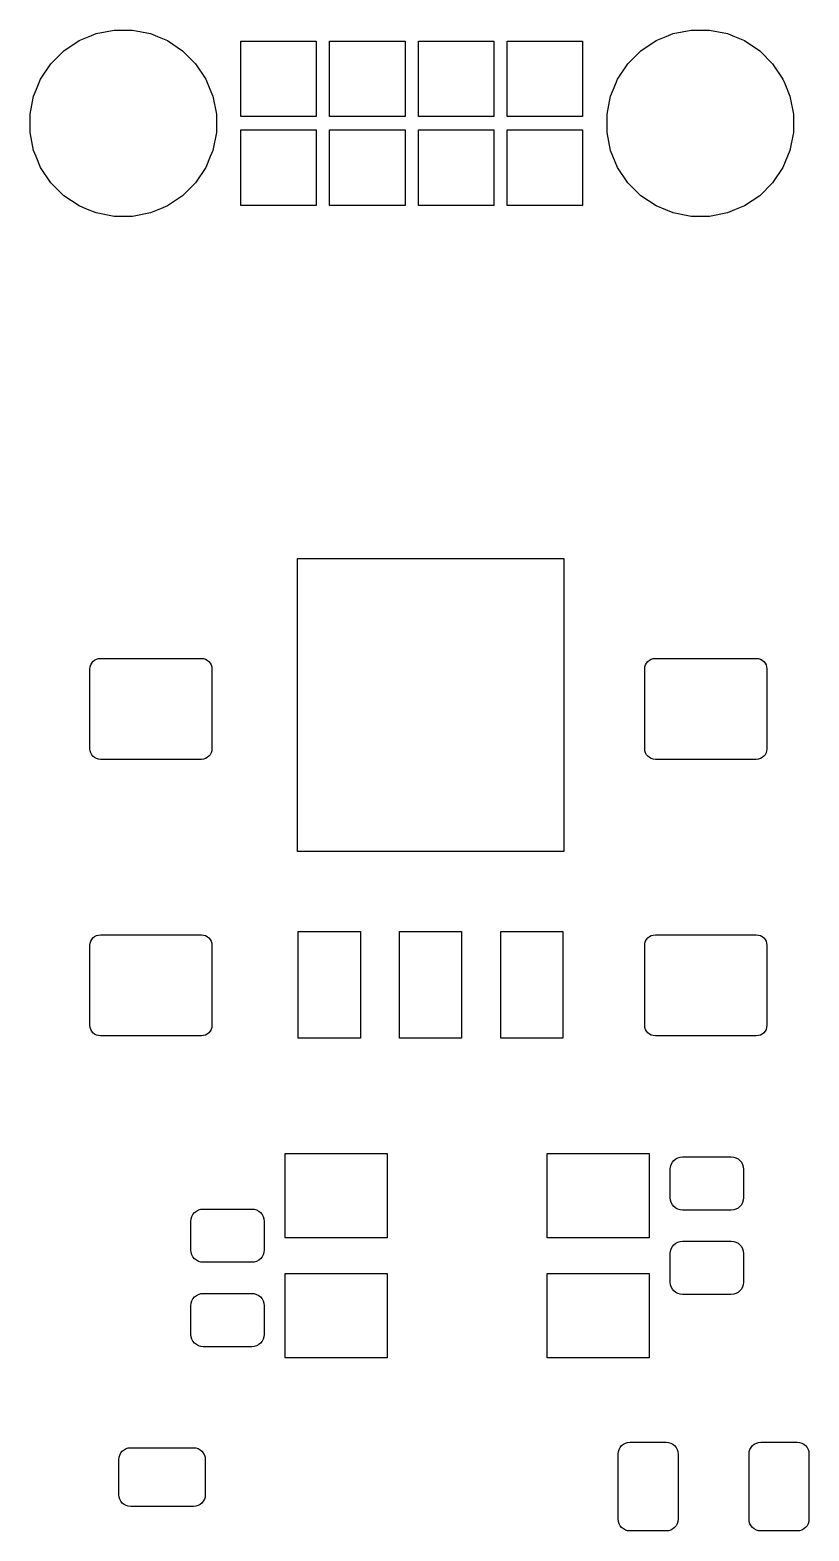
# Model space of a CAD drawing. Extents: x -2.2 to 93.1, y -83.6 to 12.9.
# Drawn here: x 46.9 to 64.45, y -22 to 11.8 of the extents above; entities that cross this region are included whole.
import ezdxf

# ---------------------------------------------------------------- set-up
doc = ezdxf.new("R2010")
doc.units = 0
doc.layers.add('BLACK', color=7, linetype='CONTINUOUS')

msp = doc.modelspace()

# ---------------------------------------------------------------- linework, layer by layer
at = {"layer": 'BLACK', "linetype": 'CONTINUOUS'}
for p, q in [((47.6614, 11.3311), (48.0054, 11.5609)), ((48.0054, 11.5609), (48.2292, 11.6536)), ((48.2292, 11.6536), (48.3875, 11.7192)), ((48.3875, 11.7192), (48.7932, 11.7999)), ((48.7932, 11.7999), (49.2069, 11.7999)), ((49.2069, 11.7999), (49.6126, 11.7192)), ((49.6126, 11.7192), (49.7709, 11.6536)), ((49.7709, 11.6536), (49.9948, 11.5609)), ((49.9948, 11.5609), (50.3388, 11.3311)), ((51.6499, 9.84996), (51.6499, 11.55)), ((51.6499, 11.55), (53.3499, 11.55)), ((53.3499, 11.55), (53.3499, 9.84996)), ((53.65, 9.84993), (53.65, 11.5499)), ((53.65, 11.5499), (55.35, 11.5499)), ((55.35, 11.5499), (55.35, 9.84993)), ((55.6501, 9.85005), (55.6501, 11.55)), ((55.6501, 11.55), (57.3501, 11.55)), ((57.3501, 11.55), (57.3501, 9.85005)), ((57.65, 9.84994), (57.65, 11.5499)), ((57.65, 11.5499), (59.35, 11.5499)), ((59.35, 11.5499), (59.35, 9.84994)), ((60.6614, 11.3311), (61.0053, 11.5609)), ((61.0053, 11.5609), (61.2292, 11.6536)), ((61.2292, 11.6536), (61.3875, 11.7192)), ((61.3875, 11.7192), (61.7932, 11.7999)), ((61.7932, 11.7999), (62.2069, 11.7999)), ((62.2069, 11.7999), (62.6126, 11.7192)), ((62.6126, 11.7192), (62.7709, 11.6536)), ((62.7709, 11.6536), (62.9948, 11.5609)), ((62.9948, 11.5609), (63.3387, 11.3311)), ((47.3689, 11.0386), (47.6614, 11.3311)), ((50.3388, 11.3311), (50.6313, 11.0386)), ((60.3689, 11.0386), (60.6614, 11.3311)), ((63.3387, 11.3311), (63.6312, 11.0386)), ((47.1391, 10.6946), (47.3689, 11.0386)), ((50.6313, 11.0386), (50.8611, 10.6946)), ((60.1391, 10.6946), (60.3689, 11.0386)), ((63.6312, 11.0386), (63.8611, 10.6946)), ((47.0464, 10.4707), (47.1391, 10.6946)), ((50.8611, 10.6946), (50.9538, 10.4707)), ((59.9808, 10.3125), (60.097, 10.5931)), ((60.097, 10.5931), (60.1391, 10.6946)), ((63.8611, 10.6946), (63.9031, 10.5931)), ((63.9031, 10.5931), (64.0194, 10.3125)), ((46.9001, 9.90672), (46.9808, 10.3124)), ((46.9808, 10.3124), (47.0464, 10.4707)), ((50.9538, 10.4707), (51.0194, 10.3124)), ((51.0194, 10.3124), (51.1001, 9.90672)), ((59.9001, 9.90675), (59.9808, 10.3125)), ((64.0194, 10.3125), (64.1001, 9.90675)), ((46.9001, 9.49306), (46.9001, 9.90672)), ((51.1001, 9.90672), (51.1001, 9.49306)), ((53.3499, 9.84996), (51.6499, 9.84996)), ((55.35, 9.84993), (53.65, 9.84993)), ((57.3501, 9.85005), (55.6501, 9.85005)), ((59.35, 9.84994), (57.65, 9.84994)), ((59.9001, 9.49309), (59.9001, 9.90675)), ((64.1001, 9.90675), (64.1001, 9.49309)), ((46.9808, 9.08734), (46.9001, 9.49306)), ((51.1001, 9.49306), (51.0194, 9.08734)), ((51.65, 7.85), (51.65, 9.55)), ((51.65, 9.55), (53.35, 9.55)), ((53.35, 9.55), (53.35, 7.85)), ((53.65, 7.85006), (53.65, 9.55006)), ((53.65, 9.55006), (55.35, 9.55006)), ((55.35, 9.55006), (55.35, 7.85006)), ((55.65, 7.85004), (55.65, 9.55004)), ((55.65, 9.55004), (57.35, 9.55004)), ((57.35, 9.55004), (57.35, 7.85004)), ((57.65, 7.85008), (57.65, 9.55008)), ((57.65, 9.55008), (59.35, 9.55008)), ((59.35, 9.55008), (59.35, 7.85008)), ((59.9808, 9.08737), (59.9001, 9.49309)), ((64.1001, 9.49309), (64.0194, 9.08737)), ((47.0376, 8.95006), (46.9808, 9.08734)), ((47.1391, 8.70517), (47.0376, 8.95006)), ((50.9625, 8.95006), (50.8611, 8.70517)), ((51.0194, 9.08734), (50.9625, 8.95006)), ((59.9808, 9.08734), (59.9808, 9.08737)), ((60.1391, 8.7052), (59.9808, 9.08734)), ((64.0194, 9.08734), (63.8611, 8.7052)), ((64.0194, 9.08737), (64.0194, 9.08734)), ((47.3689, 8.36122), (47.1391, 8.70517)), ((50.8611, 8.70517), (50.6313, 8.36122)), ((60.3689, 8.36125), (60.1391, 8.7052)), ((63.8611, 8.7052), (63.6312, 8.36125)), ((47.6614, 8.06871), (47.3689, 8.36122)), ((50.6313, 8.36122), (50.3388, 8.06871)), ((60.6614, 8.06874), (60.3689, 8.36125)), ((63.6312, 8.36125), (63.3387, 8.06874)), ((48.0054, 7.83889), (47.6614, 8.06871)), ((48.1583, 7.77554), (48.0054, 7.83889)), ((48.3875, 7.68059), (48.1583, 7.77554)), ((49.8419, 7.77554), (49.6126, 7.68059)), ((49.9948, 7.83889), (49.8419, 7.77554)), ((50.3388, 8.06871), (49.9948, 7.83889)), ((53.35, 7.85), (51.65, 7.85)), ((55.35, 7.85006), (53.65, 7.85006)), ((57.35, 7.85004), (55.65, 7.85004)), ((59.35, 7.85008), (57.65, 7.85008)), ((61.0053, 7.83892), (60.6614, 8.06874)), ((61.2269, 7.74715), (61.0053, 7.83892)), ((62.9948, 7.83892), (62.7732, 7.74715)), ((63.3387, 8.06874), (62.9948, 7.83892)), ((48.7932, 7.59989), (48.3875, 7.68059)), ((49.2069, 7.59989), (48.7932, 7.59989)), ((49.6126, 7.68059), (49.2069, 7.59989)), ((61.3875, 7.68062), (61.2269, 7.74715)), ((61.7932, 7.59992), (61.3875, 7.68062)), ((62.2069, 7.59992), (61.7932, 7.59992)), ((62.6126, 7.68062), (62.2069, 7.59992)), ((62.7732, 7.74715), (62.6126, 7.68062)), ((52.925, -6.7), (52.925, -0.1)), ((52.925, -0.1), (58.925, -0.1)), ((58.925, -0.1), (58.925, -6.7)), ((48.3959, -2.3682), (48.4401, -2.35477)), ((48.4401, -2.35477), (48.4886, -2.35)), ((48.4886, -2.35), (50.7614, -2.35)), ((50.7614, -2.35), (50.8099, -2.35477)), ((50.8099, -2.35477), (50.8541, -2.3682)), ((60.8959, -2.3682), (60.9401, -2.35477)), ((60.9401, -2.35477), (60.9886, -2.35)), ((60.9886, -2.35), (63.2614, -2.35)), ((63.2614, -2.35), (63.3099, -2.35477)), ((63.3099, -2.35477), (63.3541, -2.3682)), ((48.25, -2.5886), (48.2548, -2.54012)), ((48.25, -4.3864), (48.25, -2.5886)), ((48.2548, -2.54012), (48.2682, -2.49587)), ((48.2682, -2.49587), (48.29, -2.45508)), ((48.29, -2.45508), (48.3193, -2.41934)), ((48.3193, -2.41934), (48.3551, -2.39)), ((48.3551, -2.39), (48.3959, -2.3682)), ((50.8541, -2.3682), (50.8949, -2.39)), ((50.8949, -2.39), (50.9307, -2.41934)), ((50.9307, -2.41934), (50.96, -2.45508)), ((50.96, -2.45508), (50.9818, -2.49587)), ((50.9818, -2.49587), (50.9952, -2.54012)), ((50.9952, -2.54012), (51, -2.5886)), ((51, -2.5886), (51, -4.3864)), ((60.75, -2.5886), (60.7548, -2.54012)), ((60.75, -4.3864), (60.75, -2.5886)), ((60.7548, -2.54012), (60.7682, -2.49587)), ((60.7682, -2.49587), (60.79, -2.45508)), ((60.79, -2.45508), (60.8193, -2.41934)), ((60.8193, -2.41934), (60.8551, -2.39)), ((60.8551, -2.39), (60.8959, -2.3682)), ((63.3541, -2.3682), (63.3949, -2.39)), ((63.3949, -2.39), (63.4307, -2.41934)), ((63.4307, -2.41934), (63.46, -2.45508)), ((63.46, -2.45508), (63.4818, -2.49587)), ((63.4818, -2.49587), (63.4952, -2.54012)), ((63.4952, -2.54012), (63.5, -2.5886)), ((63.5, -2.5886), (63.5, -4.3864)), ((48.2548, -4.43488), (48.25, -4.3864)), ((51, -4.3864), (50.9952, -4.43488)), ((60.7548, -4.43488), (60.75, -4.3864)), ((63.5, -4.3864), (63.4952, -4.43488)), ((48.2682, -4.47913), (48.2548, -4.43488)), ((48.29, -4.51992), (48.2682, -4.47913)), ((48.3193, -4.55566), (48.29, -4.51992)), ((48.3551, -4.585), (48.3193, -4.55566)), ((48.3959, -4.6068), (48.3551, -4.585)), ((48.4401, -4.62023), (48.3959, -4.6068)), ((48.4886, -4.625), (48.4401, -4.62023)), ((50.7614, -4.625), (48.4886, -4.625)), ((50.8099, -4.62023), (50.7614, -4.625)), ((50.8541, -4.6068), (50.8099, -4.62023)), ((50.8949, -4.585), (50.8541, -4.6068)), ((50.9307, -4.55566), (50.8949, -4.585)), ((50.96, -4.51992), (50.9307, -4.55566)), ((50.9818, -4.47913), (50.96, -4.51992)), ((50.9952, -4.43488), (50.9818, -4.47913)), ((60.7682, -4.47913), (60.7548, -4.43488)), ((60.79, -4.51992), (60.7682, -4.47913)), ((60.8193, -4.55566), (60.79, -4.51992)), ((60.8551, -4.585), (60.8193, -4.55566)), ((60.8959, -4.6068), (60.8551, -4.585)), ((60.9401, -4.62023), (60.8959, -4.6068)), ((60.9886, -4.625), (60.9401, -4.62023)), ((63.2614, -4.625), (60.9886, -4.625)), ((63.3099, -4.62023), (63.2614, -4.625)), ((63.3541, -4.6068), (63.3099, -4.62023)), ((63.3949, -4.585), (63.3541, -4.6068)), ((63.4307, -4.55566), (63.3949, -4.585)), ((63.46, -4.51992), (63.4307, -4.55566)), ((63.4818, -4.47913), (63.46, -4.51992)), ((63.4952, -4.43488), (63.4818, -4.47913)), ((58.925, -6.7), (52.925, -6.7)), ((48.25, -8.8136), (48.2548, -8.76512)), ((48.2548, -8.76512), (48.2682, -8.72087)), ((48.2682, -8.72087), (48.29, -8.68009)), ((48.29, -8.68009), (48.3193, -8.64434)), ((48.3193, -8.64434), (48.3551, -8.615)), ((48.3551, -8.615), (48.3959, -8.5932)), ((48.3959, -8.5932), (48.4401, -8.57977)), ((48.4401, -8.57977), (48.4886, -8.575)), ((48.4886, -8.575), (50.7614, -8.575)), ((50.7614, -8.575), (50.8099, -8.57977)), ((50.8099, -8.57977), (50.8541, -8.5932)), ((50.8541, -8.5932), (50.8949, -8.615)), ((50.8949, -8.615), (50.9307, -8.64434)), ((50.9307, -8.64434), (50.96, -8.68009)), ((50.96, -8.68009), (50.9818, -8.72087)), ((50.9818, -8.72087), (50.9952, -8.76512)), ((50.9952, -8.76512), (51, -8.8136)), ((52.945, -10.9), (52.945, -8.5)), ((52.945, -8.5), (54.345, -8.5)), ((54.345, -8.5), (54.345, -10.9)), ((55.225, -10.9), (55.225, -8.5)), ((55.225, -8.5), (56.625, -8.5)), ((56.625, -8.5), (56.625, -10.9)), ((57.505, -10.9), (57.505, -8.5)), ((57.505, -8.5), (58.905, -8.5)), ((58.905, -8.5), (58.905, -10.9)), ((60.75, -8.8136), (60.7548, -8.76512)), ((60.7548, -8.76512), (60.7682, -8.72087)), ((60.7682, -8.72087), (60.79, -8.68009)), ((60.79, -8.68009), (60.8193, -8.64434)), ((60.8193, -8.64434), (60.8551, -8.615)), ((60.8551, -8.615), (60.8959, -8.5932)), ((60.8959, -8.5932), (60.9401, -8.57977)), ((60.9401, -8.57977), (60.9886, -8.575)), ((60.9886, -8.575), (63.2614, -8.575)), ((63.2614, -8.575), (63.3099, -8.57977)), ((63.3099, -8.57977), (63.3541, -8.5932)), ((63.3541, -8.5932), (63.3949, -8.615)), ((63.3949, -8.615), (63.4307, -8.64434)), ((63.4307, -8.64434), (63.46, -8.68009)), ((63.46, -8.68009), (63.4818, -8.72087)), ((63.4818, -8.72087), (63.4952, -8.76512)), ((63.4952, -8.76512), (63.5, -8.8136)), ((48.25, -10.6114), (48.25, -8.8136)), ((51, -8.8136), (51, -10.6114)), ((60.75, -10.6114), (60.75, -8.8136)), ((63.5, -8.8136), (63.5, -10.6114)), ((48.2548, -10.6599), (48.25, -10.6114)), ((48.2682, -10.7041), (48.2548, -10.6599)), ((48.29, -10.7449), (48.2682, -10.7041)), ((48.3193, -10.7807), (48.29, -10.7449)), ((48.3551, -10.81), (48.3193, -10.7807)), ((48.3959, -10.8318), (48.3551, -10.81)), ((50.8949, -10.81), (50.8541, -10.8318)), ((50.9307, -10.7807), (50.8949, -10.81)), ((50.96, -10.7449), (50.9307, -10.7807)), ((50.9818, -10.7041), (50.96, -10.7449)), ((50.9952, -10.6599), (50.9818, -10.7041)), ((51, -10.6114), (50.9952, -10.6599)), ((60.7548, -10.6599), (60.75, -10.6114)), ((60.7682, -10.7041), (60.7548, -10.6599)), ((60.79, -10.7449), (60.7682, -10.7041)), ((60.8193, -10.7807), (60.79, -10.7449)), ((60.8551, -10.81), (60.8193, -10.7807)), ((60.8959, -10.8318), (60.8551, -10.81)), ((63.3949, -10.81), (63.3541, -10.8318)), ((63.4307, -10.7807), (63.3949, -10.81)), ((63.46, -10.7449), (63.4307, -10.7807)), ((63.4818, -10.7041), (63.46, -10.7449)), ((63.4952, -10.6599), (63.4818, -10.7041)), ((63.5, -10.6114), (63.4952, -10.6599)), ((48.4401, -10.8452), (48.3959, -10.8318)), ((48.4886, -10.85), (48.4401, -10.8452)), ((50.7614, -10.85), (48.4886, -10.85)), ((50.8099, -10.8452), (50.7614, -10.85)), ((50.8541, -10.8318), (50.8099, -10.8452)), ((54.345, -10.9), (52.945, -10.9)), ((56.625, -10.9), (55.225, -10.9)), ((58.905, -10.9), (57.505, -10.9)), ((60.9401, -10.8452), (60.8959, -10.8318)), ((60.9886, -10.85), (60.9401, -10.8452)), ((63.2614, -10.85), (60.9886, -10.85)), ((63.3099, -10.8452), (63.2614, -10.85)), ((63.3541, -10.8318), (63.3099, -10.8452)), ((52.65, -15.4), (52.65, -13.5)), ((52.65, -13.5), (54.95, -13.5)), ((54.95, -13.5), (54.95, -15.4)), ((58.55, -15.4), (58.55, -13.5)), ((58.55, -13.5), (60.85, -13.5)), ((60.85, -13.5), (60.85, -15.4)), ((61.325, -13.8525), (61.3305, -13.7964)), ((61.325, -14.4975), (61.325, -13.8525)), ((61.3305, -13.7964), (61.3462, -13.7449)), ((61.3462, -13.7449), (61.3715, -13.6974)), ((61.3715, -13.6974), (61.4057, -13.6557)), ((61.4057, -13.6557), (61.4474, -13.6215)), ((61.4474, -13.6215), (61.4949, -13.5962)), ((61.4949, -13.5962), (61.5464, -13.5805)), ((61.5464, -13.5805), (61.6025, -13.575)), ((61.6025, -13.575), (62.6975, -13.575)), ((62.6975, -13.575), (62.7536, -13.5805)), ((62.7536, -13.5805), (62.8051, -13.5962)), ((62.8051, -13.5962), (62.8526, -13.6215)), ((62.8526, -13.6215), (62.8943, -13.6557)), ((62.8943, -13.6557), (62.9285, -13.6974)), ((62.9285, -13.6974), (62.9538, -13.7449)), ((62.9538, -13.7449), (62.9695, -13.7964)), ((62.9695, -13.7964), (62.975, -13.8525)), ((62.975, -13.8525), (62.975, -14.4975)), ((61.3305, -14.5536), (61.325, -14.4975)), ((62.975, -14.4975), (62.9695, -14.5536)), ((50.5715, -14.8724), (50.6057, -14.8307)), ((50.6057, -14.8307), (50.6474, -14.7965)), ((50.6474, -14.7965), (50.6949, -14.7712)), ((50.6949, -14.7712), (50.7464, -14.7555)), ((50.7464, -14.7555), (50.8025, -14.75)), ((50.8025, -14.75), (51.8975, -14.75)), ((51.8975, -14.75), (51.9536, -14.7555)), ((51.9536, -14.7555), (52.0051, -14.7712)), ((52.0051, -14.7712), (52.0526, -14.7965)), ((52.0526, -14.7965), (52.0943, -14.8307)), ((52.0943, -14.8307), (52.1285, -14.8724)), ((61.3462, -14.6051), (61.3305, -14.5536)), ((61.3715, -14.6526), (61.3462, -14.6051)), ((61.4057, -14.6943), (61.3715, -14.6526)), ((61.4474, -14.7285), (61.4057, -14.6943)), ((61.4949, -14.7538), (61.4474, -14.7285)), ((61.5464, -14.7695), (61.4949, -14.7538)), ((61.6025, -14.775), (61.5464, -14.7695)), ((62.6975, -14.775), (61.6025, -14.775)), ((62.7536, -14.7695), (62.6975, -14.775)), ((62.8051, -14.7538), (62.7536, -14.7695)), ((62.8526, -14.7285), (62.8051, -14.7538)), ((62.8943, -14.6943), (62.8526, -14.7285)), ((62.9285, -14.6526), (62.8943, -14.6943)), ((62.9538, -14.6051), (62.9285, -14.6526)), ((62.9695, -14.5536), (62.9538, -14.6051)), ((50.525, -15.0275), (50.5305, -14.9714)), ((50.525, -15.6725), (50.525, -15.0275)), ((50.5305, -14.9714), (50.5462, -14.9199)), ((50.5462, -14.9199), (50.5715, -14.8724)), ((52.1285, -14.8724), (52.1538, -14.9199)), ((52.1538, -14.9199), (52.1695, -14.9714)), ((52.1695, -14.9714), (52.175, -15.0275)), ((52.175, -15.0275), (52.175, -15.6725)), ((54.95, -15.4), (52.65, -15.4)), ((60.85, -15.4), (58.55, -15.4)), ((61.4057, -15.5557), (61.4474, -15.5215)), ((61.4474, -15.5215), (61.4949, -15.4962)), ((61.4949, -15.4962), (61.5464, -15.4805)), ((61.5464, -15.4805), (61.6025, -15.475)), ((61.6025, -15.475), (62.6975, -15.475)), ((62.6975, -15.475), (62.7536, -15.4805)), ((62.7536, -15.4805), (62.8051, -15.4962)), ((62.8051, -15.4962), (62.8526, -15.5215)), ((62.8526, -15.5215), (62.8943, -15.5557)), ((50.5305, -15.7286), (50.525, -15.6725)), ((50.5462, -15.7801), (50.5305, -15.7286)), ((50.5715, -15.8276), (50.5462, -15.7801)), ((50.6057, -15.8693), (50.5715, -15.8276)), ((50.6474, -15.9035), (50.6057, -15.8693)), ((52.0943, -15.8693), (52.0526, -15.9035)), ((52.1285, -15.8276), (52.0943, -15.8693)), ((52.1538, -15.7801), (52.1285, -15.8276)), ((52.1695, -15.7286), (52.1538, -15.7801)), ((52.175, -15.6725), (52.1695, -15.7286)), ((61.325, -15.7525), (61.3305, -15.6964)), ((61.325, -16.3975), (61.325, -15.7525)), ((61.3305, -15.6964), (61.3462, -15.6449)), ((61.3462, -15.6449), (61.3715, -15.5974)), ((61.3715, -15.5974), (61.4057, -15.5557)), ((62.8943, -15.5557), (62.9285, -15.5974)), ((62.9285, -15.5974), (62.9538, -15.6449)), ((62.9538, -15.6449), (62.9695, -15.6964)), ((62.9695, -15.6964), (62.975, -15.7525)), ((62.975, -15.7525), (62.975, -16.3975)), ((50.6949, -15.9288), (50.6474, -15.9035)), ((50.7464, -15.9445), (50.6949, -15.9288)), ((50.8025, -15.95), (50.7464, -15.9445)), ((51.8975, -15.95), (50.8025, -15.95)), ((51.9536, -15.9445), (51.8975, -15.95)), ((52.0051, -15.9288), (51.9536, -15.9445)), ((52.0526, -15.9035), (52.0051, -15.9288)), ((52.65, -18.1), (52.65, -16.2)), ((52.65, -16.2), (54.95, -16.2)), ((54.95, -16.2), (54.95, -18.1)), ((58.55, -18.1), (58.55, -16.2)), ((58.55, -16.2), (60.85, -16.2)), ((60.85, -16.2), (60.85, -18.1)), ((61.3305, -16.4536), (61.325, -16.3975)), ((61.3462, -16.5051), (61.3305, -16.4536)), ((61.3715, -16.5526), (61.3462, -16.5051)), ((61.4057, -16.5943), (61.3715, -16.5526)), ((62.9285, -16.5526), (62.8943, -16.5943)), ((62.9538, -16.5051), (62.9285, -16.5526)), ((62.9695, -16.4536), (62.9538, -16.5051)), ((62.975, -16.3975), (62.9695, -16.4536)), ((50.525, -16.9275), (50.5305, -16.8714)), ((50.5305, -16.8714), (50.5462, -16.8199)), ((50.5462, -16.8199), (50.5715, -16.7724)), ((50.5715, -16.7724), (50.6057, -16.7307)), ((50.6057, -16.7307), (50.6474, -16.6965)), ((50.6474, -16.6965), (50.6949, -16.6712)), ((50.6949, -16.6712), (50.7464, -16.6555)), ((50.7464, -16.6555), (50.8025, -16.65)), ((50.8025, -16.65), (51.8975, -16.65)), ((51.8975, -16.65), (51.9536, -16.6555)), ((51.9536, -16.6555), (52.0051, -16.6712)), ((52.0051, -16.6712), (52.0526, -16.6965)), ((52.0526, -16.6965), (52.0943, -16.7307)), ((52.0943, -16.7307), (52.1285, -16.7724)), ((52.1285, -16.7724), (52.1538, -16.8199)), ((52.1538, -16.8199), (52.1695, -16.8714)), ((52.1695, -16.8714), (52.175, -16.9275)), ((61.4474, -16.6285), (61.4057, -16.5943)), ((61.4949, -16.6538), (61.4474, -16.6285)), ((61.5464, -16.6695), (61.4949, -16.6538)), ((61.6025, -16.675), (61.5464, -16.6695)), ((62.6975, -16.675), (61.6025, -16.675)), ((62.7536, -16.6695), (62.6975, -16.675)), ((62.8051, -16.6538), (62.7536, -16.6695)), ((62.8526, -16.6285), (62.8051, -16.6538)), ((62.8943, -16.5943), (62.8526, -16.6285)), ((50.525, -17.5725), (50.525, -16.9275)), ((52.175, -16.9275), (52.175, -17.5725)), ((50.5305, -17.6286), (50.525, -17.5725)), ((52.175, -17.5725), (52.1695, -17.6286)), ((50.5462, -17.6801), (50.5305, -17.6286)), ((50.5715, -17.7276), (50.5462, -17.6801)), ((50.6057, -17.7693), (50.5715, -17.7276)), ((50.6474, -17.8035), (50.6057, -17.7693)), ((50.6949, -17.8288), (50.6474, -17.8035)), ((50.7464, -17.8445), (50.6949, -17.8288)), ((50.8025, -17.85), (50.7464, -17.8445)), ((51.8975, -17.85), (50.8025, -17.85)), ((51.9536, -17.8445), (51.8975, -17.85)), ((52.0051, -17.8288), (51.9536, -17.8445)), ((52.0526, -17.8035), (52.0051, -17.8288)), ((52.0943, -17.7693), (52.0526, -17.8035)), ((52.1285, -17.7276), (52.0943, -17.7693)), ((52.1538, -17.6801), (52.1285, -17.7276)), ((52.1695, -17.6286), (52.1538, -17.6801)), ((54.95, -18.1), (52.65, -18.1)), ((60.85, -18.1), (58.55, -18.1)), ((48.9205, -20.2897), (48.9451, -20.2436)), ((48.9451, -20.2436), (48.9783, -20.2033)), ((48.9783, -20.2033), (49.0187, -20.1701)), ((49.0187, -20.1701), (49.0647, -20.1455)), ((49.0647, -20.1455), (49.1147, -20.1304)), ((49.1147, -20.1304), (49.1691, -20.125)), ((49.1691, -20.125), (50.5809, -20.125)), ((50.5809, -20.125), (50.6353, -20.1304)), ((50.6353, -20.1304), (50.6853, -20.1455)), ((50.6853, -20.1455), (50.7313, -20.1701)), ((50.7313, -20.1701), (50.7717, -20.2033)), ((50.7717, -20.2033), (50.8049, -20.2436)), ((50.8049, -20.2436), (50.8295, -20.2897)), ((60.15, -20.2677), (60.1553, -20.2135)), ((60.15, -21.7323), (60.15, -20.2677)), ((60.1553, -20.2135), (60.1704, -20.1638)), ((60.1704, -20.1638), (60.1949, -20.118)), ((60.1949, -20.118), (60.2279, -20.0779)), ((60.2279, -20.0779), (60.268, -20.0449)), ((60.268, -20.0449), (60.3138, -20.0204)), ((60.3138, -20.0204), (60.3635, -20.0053)), ((60.3635, -20.0053), (60.4177, -20)), ((60.4177, -20), (61.2323, -20)), ((61.2323, -20), (61.2865, -20.0053)), ((61.2865, -20.0053), (61.3362, -20.0204)), ((61.3362, -20.0204), (61.382, -20.0449)), ((61.382, -20.0449), (61.4221, -20.0779)), ((61.4221, -20.0779), (61.4551, -20.118)), ((61.4551, -20.118), (61.4796, -20.1638)), ((61.4796, -20.1638), (61.4947, -20.2135)), ((61.4947, -20.2135), (61.5, -20.2677)), ((61.5, -20.2677), (61.5, -21.7323)), ((63.1, -20.2677), (63.1053, -20.2135)), ((63.1, -21.7323), (63.1, -20.2677)), ((63.1053, -20.2135), (63.1204, -20.1638)), ((63.1204, -20.1638), (63.1449, -20.118)), ((63.1449, -20.118), (63.1779, -20.0779)), ((63.1779, -20.0779), (63.218, -20.0449)), ((63.218, -20.0449), (63.2638, -20.0204)), ((63.2638, -20.0204), (63.3135, -20.0053)), ((63.3135, -20.0053), (63.3677, -20)), ((63.3677, -20), (64.1823, -20)), ((64.1823, -20), (64.2365, -20.0053)), ((64.2365, -20.0053), (64.2862, -20.0204)), ((64.2862, -20.0204), (64.332, -20.0449)), ((64.332, -20.0449), (64.3721, -20.0779)), ((64.3721, -20.0779), (64.4051, -20.118)), ((64.4051, -20.118), (64.4296, -20.1638)), ((64.4296, -20.1638), (64.4447, -20.2135)), ((64.4447, -20.2135), (64.45, -20.2677)), ((64.45, -20.2677), (64.45, -21.7323)), ((48.9, -20.3941), (48.9054, -20.3397)), ((48.9, -21.1809), (48.9, -20.3941)), ((48.9054, -20.3397), (48.9205, -20.2897)), ((50.8295, -20.2897), (50.8446, -20.3397)), ((50.8446, -20.3397), (50.85, -20.3941)), ((50.85, -20.3941), (50.85, -21.1809)), ((48.9054, -21.2353), (48.9, -21.1809)), ((48.9205, -21.2853), (48.9054, -21.2353)), ((48.9451, -21.3314), (48.9205, -21.2853)), ((50.8295, -21.2853), (50.8049, -21.3314)), ((50.8446, -21.2353), (50.8295, -21.2853)), ((50.85, -21.1809), (50.8446, -21.2353)), ((48.9783, -21.3717), (48.9451, -21.3314)), ((49.0187, -21.4049), (48.9783, -21.3717)), ((49.0647, -21.4295), (49.0187, -21.4049)), ((49.1147, -21.4446), (49.0647, -21.4295)), ((49.1691, -21.45), (49.1147, -21.4446)), ((50.5809, -21.45), (49.1691, -21.45)), ((50.6353, -21.4446), (50.5809, -21.45)), ((50.6853, -21.4295), (50.6353, -21.4446)), ((50.7313, -21.4049), (50.6853, -21.4295)), ((50.7717, -21.3717), (50.7313, -21.4049)), ((50.8049, -21.3314), (50.7717, -21.3717)), ((60.1553, -21.7865), (60.15, -21.7323)), ((60.1704, -21.8362), (60.1553, -21.7865)), ((60.1949, -21.882), (60.1704, -21.8362)), ((60.2279, -21.9221), (60.1949, -21.882)), ((60.268, -21.9551), (60.2279, -21.9221)), ((60.3138, -21.9796), (60.268, -21.9551)), ((61.382, -21.9551), (61.3362, -21.9796)), ((61.4221, -21.9221), (61.382, -21.9551)), ((61.4551, -21.882), (61.4221, -21.9221)), ((61.4796, -21.8362), (61.4551, -21.882)), ((61.4947, -21.7865), (61.4796, -21.8362)), ((61.5, -21.7323), (61.4947, -21.7865)), ((63.1053, -21.7865), (63.1, -21.7323)), ((63.1204, -21.8362), (63.1053, -21.7865)), ((63.1449, -21.882), (63.1204, -21.8362)), ((63.1779, -21.9221), (63.1449, -21.882)), ((63.218, -21.9551), (63.1779, -21.9221)), ((63.2638, -21.9796), (63.218, -21.9551)), ((64.332, -21.9551), (64.2862, -21.9796)), ((64.3721, -21.9221), (64.332, -21.9551)), ((64.4051, -21.882), (64.3721, -21.9221)), ((64.4296, -21.8362), (64.4051, -21.882)), ((64.4447, -21.7865), (64.4296, -21.8362)), ((64.45, -21.7323), (64.4447, -21.7865)), ((60.3635, -21.9947), (60.3138, -21.9796)), ((60.4177, -22), (60.3635, -21.9947)), ((61.2323, -22), (60.4177, -22)), ((61.2865, -21.9947), (61.2323, -22)), ((61.3362, -21.9796), (61.2865, -21.9947)), ((63.3135, -21.9947), (63.2638, -21.9796)), ((63.3677, -22), (63.3135, -21.9947)), ((64.1823, -22), (63.3677, -22)), ((64.2365, -21.9947), (64.1823, -22)), ((64.2862, -21.9796), (64.2365, -21.9947))]:
    msp.add_line(p, q, dxfattribs=at)

doc.saveas('drawing.dxf')
